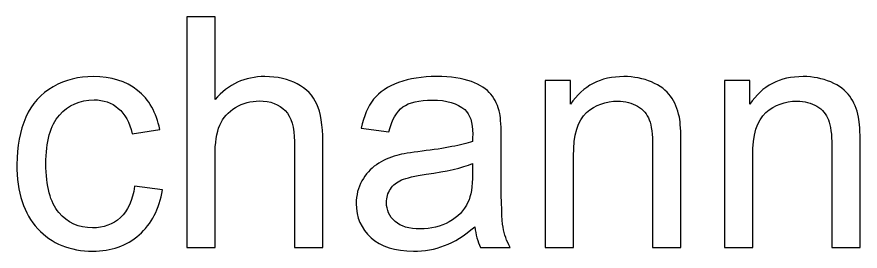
# Model space of a CAD drawing. Header units: centimetres. Extents: x -233 to -82, y 123 to 153.
# Drawn here: x -164.327 to -163.404, y 138.887 to 139.144 of the extents above; entities that cross this region are included whole.
import ezdxf

# ---------------------------------------------------------------- set-up
doc = ezdxf.new("R2010")
doc.units = ezdxf.units.CM
doc.header["$MEASUREMENT"] = 0
doc.layers.add('layer 1', color=7, linetype='Continuous')

msp = doc.modelspace()

# ---------------------------------------------------------------- linework, layer by layer
at = {"layer": 'layer 1'}
for points, knots in [([(-164.1409, 138.8913), (-164.1409, 138.8913), (-164.1409, 139.1438), (-164.1409, 139.1438), (-164.1409, 139.1438), (-164.1409, 139.1438), (-164.1099, 139.1438), (-164.1099, 139.1438), (-164.1099, 139.1438), (-164.1099, 139.1438), (-164.1099, 139.0532), (-164.1099, 139.0532), (-164.1099, 139.0532), (-164.0954, 139.07), (-164.0772, 139.0784), (-164.0552, 139.0784), (-164.0552, 139.0784), (-164.0416, 139.0784), (-164.0298, 139.0757), (-164.0198, 139.0704), (-164.0198, 139.0704), (-164.0099, 139.065), (-164.0027, 139.0576), (-163.9984, 139.0482), (-163.9984, 139.0482), (-163.9941, 139.0388), (-163.9919, 139.0251), (-163.9919, 139.0072), (-163.9919, 139.0072), (-163.9919, 139.0072), (-163.9919, 138.8913), (-163.9919, 138.8913), (-163.9919, 138.8913), (-163.9919, 138.8913), (-164.023, 138.8913), (-164.023, 138.8913), (-164.023, 138.8913), (-164.023, 138.8913), (-164.023, 139.0072), (-164.023, 139.0072), (-164.023, 139.0072), (-164.023, 139.0227), (-164.0263, 139.034), (-164.033, 139.0411), (-164.033, 139.0411), (-164.0397, 139.0482), (-164.0492, 139.0517), (-164.0615, 139.0517), (-164.0615, 139.0517), (-164.0707, 139.0517), (-164.0793, 139.0493), (-164.0874, 139.0446), (-164.0874, 139.0446), (-164.0955, 139.0398), (-164.1013, 139.0333), (-164.1047, 139.0252), (-164.1047, 139.0252), (-164.1082, 139.017), (-164.1099, 139.0057), (-164.1099, 138.9914), (-164.1099, 138.9914), (-164.1099, 138.9914), (-164.1099, 138.8913), (-164.1099, 138.8913), (-164.1099, 138.8913), (-164.1099, 138.8913), (-164.1409, 138.8913), (-164.1409, 138.8913)], [0, 0, 0, 0, 0.055556, 0.055556, 0.055556, 0.055556, 0.111111, 0.111111, 0.111111, 0.111111, 0.166667, 0.166667, 0.166667, 0.166667, 0.222222, 0.222222, 0.222222, 0.222222, 0.277778, 0.277778, 0.277778, 0.277778, 0.333333, 0.333333, 0.333333, 0.333333, 0.388889, 0.388889, 0.388889, 0.388889, 0.444444, 0.444444, 0.444444, 0.444444, 0.5, 0.5, 0.5, 0.5, 0.555556, 0.555556, 0.555556, 0.555556, 0.611111, 0.611111, 0.611111, 0.611111, 0.666667, 0.666667, 0.666667, 0.666667, 0.722222, 0.722222, 0.722222, 0.722222, 0.777778, 0.777778, 0.777778, 0.777778, 0.833333, 0.833333, 0.833333, 0.833333, 0.888889, 0.888889, 0.888889, 0.888889, 1, 1, 1, 1]), ([(-164.198, 138.9583), (-164.198, 138.9583), (-164.1675, 138.9543), (-164.1675, 138.9543), (-164.1675, 138.9543), (-164.1708, 138.9333), (-164.1793, 138.9169), (-164.193, 138.905), (-164.193, 138.905), (-164.2067, 138.8931), (-164.2236, 138.8872), (-164.2436, 138.8872), (-164.2436, 138.8872), (-164.2687, 138.8872), (-164.2888, 138.8954), (-164.304, 138.9118), (-164.304, 138.9118), (-164.3192, 138.9281), (-164.3268, 138.9516), (-164.3268, 138.9821), (-164.3268, 138.9821), (-164.3268, 139.0018), (-164.3235, 139.0191), (-164.317, 139.0339), (-164.317, 139.0339), (-164.3105, 139.0487), (-164.3005, 139.0598), (-164.2871, 139.0673), (-164.2871, 139.0673), (-164.2737, 139.0747), (-164.2591, 139.0784), (-164.2434, 139.0784), (-164.2434, 139.0784), (-164.2235, 139.0784), (-164.2073, 139.0734), (-164.1947, 139.0633), (-164.1947, 139.0633), (-164.1821, 139.0532), (-164.174, 139.039), (-164.1704, 139.0205), (-164.1704, 139.0205), (-164.1704, 139.0205), (-164.2006, 139.0158), (-164.2006, 139.0158), (-164.2006, 139.0158), (-164.2035, 139.0281), (-164.2085, 139.0374), (-164.2158, 139.0436), (-164.2158, 139.0436), (-164.2231, 139.0498), (-164.2319, 139.0529), (-164.2422, 139.0529), (-164.2422, 139.0529), (-164.2579, 139.0529), (-164.2706, 139.0473), (-164.2803, 139.0361), (-164.2803, 139.0361), (-164.2901, 139.0249), (-164.295, 139.0072), (-164.295, 138.9829), (-164.295, 138.9829), (-164.295, 138.9584), (-164.2903, 138.9405), (-164.2808, 138.9294), (-164.2808, 138.9294), (-164.2714, 138.9183), (-164.2591, 138.9127), (-164.244, 138.9127), (-164.244, 138.9127), (-164.2318, 138.9127), (-164.2216, 138.9164), (-164.2134, 138.9239), (-164.2134, 138.9239), (-164.2053, 138.9314), (-164.2001, 138.9428), (-164.198, 138.9583)], [0, 0, 0, 0, 0.05, 0.05, 0.05, 0.05, 0.1, 0.1, 0.1, 0.1, 0.15, 0.15, 0.15, 0.15, 0.2, 0.2, 0.2, 0.2, 0.25, 0.25, 0.25, 0.25, 0.3, 0.3, 0.3, 0.3, 0.35, 0.35, 0.35, 0.35, 0.4, 0.4, 0.4, 0.4, 0.45, 0.45, 0.45, 0.45, 0.5, 0.5, 0.5, 0.5, 0.55, 0.55, 0.55, 0.55, 0.6, 0.6, 0.6, 0.6, 0.65, 0.65, 0.65, 0.65, 0.7, 0.7, 0.7, 0.7, 0.75, 0.75, 0.75, 0.75, 0.8, 0.8, 0.8, 0.8, 0.85, 0.85, 0.85, 0.85, 0.9, 0.9, 0.9, 0.9, 1, 1, 1, 1]), ([(-163.8254, 138.9139), (-163.8369, 138.9041), (-163.8479, 138.8972), (-163.8585, 138.8932), (-163.8585, 138.8932), (-163.8692, 138.8892), (-163.8806, 138.8872), (-163.8927, 138.8872), (-163.8927, 138.8872), (-163.9128, 138.8872), (-163.9283, 138.8921), (-163.9391, 138.9019), (-163.9391, 138.9019), (-163.9499, 138.9117), (-163.9553, 138.9242), (-163.9553, 138.9395), (-163.9553, 138.9395), (-163.9553, 138.9485), (-163.9532, 138.9567), (-163.9491, 138.9641), (-163.9491, 138.9641), (-163.945, 138.9715), (-163.9397, 138.9774), (-163.9331, 138.9819), (-163.9331, 138.9819), (-163.9265, 138.9864), (-163.9191, 138.9898), (-163.9108, 138.9921), (-163.9108, 138.9921), (-163.9047, 138.9937), (-163.8956, 138.9952), (-163.8833, 138.9967), (-163.8833, 138.9967), (-163.8582, 138.9997), (-163.8398, 139.0033), (-163.828, 139.0074), (-163.828, 139.0074), (-163.8279, 139.0117), (-163.8278, 139.0144), (-163.8278, 139.0155), (-163.8278, 139.0155), (-163.8278, 139.0281), (-163.8307, 139.037), (-163.8366, 139.0422), (-163.8366, 139.0422), (-163.8445, 139.0492), (-163.8563, 139.0527), (-163.8719, 139.0527), (-163.8719, 139.0527), (-163.8865, 139.0527), (-163.8973, 139.0502), (-163.9042, 139.0451), (-163.9042, 139.0451), (-163.9111, 139.04), (-163.9163, 139.0309), (-163.9196, 139.0179), (-163.9196, 139.0179), (-163.9196, 139.0179), (-163.9499, 139.022), (-163.9499, 139.022), (-163.9499, 139.022), (-163.9472, 139.035), (-163.9426, 139.0455), (-163.9363, 139.0535), (-163.9363, 139.0535), (-163.93, 139.0614), (-163.9208, 139.0676), (-163.9089, 139.0719), (-163.9089, 139.0719), (-163.897, 139.0762), (-163.8831, 139.0784), (-163.8674, 139.0784), (-163.8674, 139.0784), (-163.8518, 139.0784), (-163.8391, 139.0766), (-163.8293, 139.0729), (-163.8293, 139.0729), (-163.8196, 139.0692), (-163.8124, 139.0645), (-163.8078, 139.059), (-163.8078, 139.059), (-163.8032, 139.0534), (-163.8, 139.0464), (-163.7982, 139.0379), (-163.7982, 139.0379), (-163.7971, 139.0326), (-163.7966, 139.0231), (-163.7966, 139.0093), (-163.7966, 139.0093), (-163.7966, 139.0093), (-163.7966, 138.968), (-163.7966, 138.968), (-163.7966, 138.968), (-163.7966, 138.9391), (-163.7959, 138.9209), (-163.7946, 138.9133), (-163.7946, 138.9133), (-163.7933, 138.9056), (-163.7907, 138.8983), (-163.7868, 138.8913), (-163.7868, 138.8913), (-163.7868, 138.8913), (-163.8192, 138.8913), (-163.8192, 138.8913), (-163.8192, 138.8913), (-163.8224, 138.8977), (-163.8245, 138.9052), (-163.8254, 138.9139)], [0, 0, 0, 0, 0.035714, 0.035714, 0.035714, 0.035714, 0.071429, 0.071429, 0.071429, 0.071429, 0.107143, 0.107143, 0.107143, 0.107143, 0.142857, 0.142857, 0.142857, 0.142857, 0.178571, 0.178571, 0.178571, 0.178571, 0.214286, 0.214286, 0.214286, 0.214286, 0.25, 0.25, 0.25, 0.25, 0.285714, 0.285714, 0.285714, 0.285714, 0.321429, 0.321429, 0.321429, 0.321429, 0.357143, 0.357143, 0.357143, 0.357143, 0.392857, 0.392857, 0.392857, 0.392857, 0.428571, 0.428571, 0.428571, 0.428571, 0.464286, 0.464286, 0.464286, 0.464286, 0.5, 0.5, 0.5, 0.5, 0.535714, 0.535714, 0.535714, 0.535714, 0.571429, 0.571429, 0.571429, 0.571429, 0.607143, 0.607143, 0.607143, 0.607143, 0.642857, 0.642857, 0.642857, 0.642857, 0.678571, 0.678571, 0.678571, 0.678571, 0.714286, 0.714286, 0.714286, 0.714286, 0.75, 0.75, 0.75, 0.75, 0.785714, 0.785714, 0.785714, 0.785714, 0.821429, 0.821429, 0.821429, 0.821429, 0.857143, 0.857143, 0.857143, 0.857143, 0.892857, 0.892857, 0.892857, 0.892857, 0.928571, 0.928571, 0.928571, 0.928571, 1, 1, 1, 1]), ([(-163.7485, 138.8913), (-163.7485, 138.8913), (-163.7485, 139.0742), (-163.7485, 139.0742), (-163.7485, 139.0742), (-163.7485, 139.0742), (-163.7206, 139.0742), (-163.7206, 139.0742), (-163.7206, 139.0742), (-163.7206, 139.0742), (-163.7206, 139.0482), (-163.7206, 139.0482), (-163.7206, 139.0482), (-163.7072, 139.0683), (-163.6878, 139.0784), (-163.6624, 139.0784), (-163.6624, 139.0784), (-163.6514, 139.0784), (-163.6413, 139.0764), (-163.632, 139.0725), (-163.632, 139.0725), (-163.6227, 139.0685), (-163.6158, 139.0633), (-163.6112, 139.0569), (-163.6112, 139.0569), (-163.6067, 139.0504), (-163.6035, 139.0428), (-163.6016, 139.0339), (-163.6016, 139.0339), (-163.6005, 139.0282), (-163.5999, 139.0181), (-163.5999, 139.0038), (-163.5999, 139.0038), (-163.5999, 139.0038), (-163.5999, 138.8913), (-163.5999, 138.8913), (-163.5999, 138.8913), (-163.5999, 138.8913), (-163.6309, 138.8913), (-163.6309, 138.8913), (-163.6309, 138.8913), (-163.6309, 138.8913), (-163.6309, 139.0026), (-163.6309, 139.0026), (-163.6309, 139.0026), (-163.6309, 139.0152), (-163.6321, 139.0246), (-163.6345, 139.0309), (-163.6345, 139.0309), (-163.6369, 139.0372), (-163.6412, 139.0422), (-163.6473, 139.0459), (-163.6473, 139.0459), (-163.6535, 139.0496), (-163.6607, 139.0515), (-163.669, 139.0515), (-163.669, 139.0515), (-163.6822, 139.0515), (-163.6936, 139.0473), (-163.7031, 139.0389), (-163.7031, 139.0389), (-163.7127, 139.0305), (-163.7175, 139.0146), (-163.7175, 138.9912), (-163.7175, 138.9912), (-163.7175, 138.9912), (-163.7175, 138.8913), (-163.7175, 138.8913), (-163.7175, 138.8913), (-163.7175, 138.8913), (-163.7485, 138.8913), (-163.7485, 138.8913)], [0, 0, 0, 0, 0.052632, 0.052632, 0.052632, 0.052632, 0.105263, 0.105263, 0.105263, 0.105263, 0.157895, 0.157895, 0.157895, 0.157895, 0.210526, 0.210526, 0.210526, 0.210526, 0.263158, 0.263158, 0.263158, 0.263158, 0.315789, 0.315789, 0.315789, 0.315789, 0.368421, 0.368421, 0.368421, 0.368421, 0.421053, 0.421053, 0.421053, 0.421053, 0.473684, 0.473684, 0.473684, 0.473684, 0.526316, 0.526316, 0.526316, 0.526316, 0.578947, 0.578947, 0.578947, 0.578947, 0.631579, 0.631579, 0.631579, 0.631579, 0.684211, 0.684211, 0.684211, 0.684211, 0.736842, 0.736842, 0.736842, 0.736842, 0.789474, 0.789474, 0.789474, 0.789474, 0.842105, 0.842105, 0.842105, 0.842105, 0.894737, 0.894737, 0.894737, 0.894737, 1, 1, 1, 1]), ([(-163.5523, 138.8913), (-163.5523, 138.8913), (-163.5523, 139.0742), (-163.5523, 139.0742), (-163.5523, 139.0742), (-163.5523, 139.0742), (-163.5244, 139.0742), (-163.5244, 139.0742), (-163.5244, 139.0742), (-163.5244, 139.0742), (-163.5244, 139.0482), (-163.5244, 139.0482), (-163.5244, 139.0482), (-163.511, 139.0683), (-163.4916, 139.0784), (-163.4662, 139.0784), (-163.4662, 139.0784), (-163.4552, 139.0784), (-163.4451, 139.0764), (-163.4358, 139.0725), (-163.4358, 139.0725), (-163.4265, 139.0685), (-163.4196, 139.0633), (-163.415, 139.0569), (-163.415, 139.0569), (-163.4105, 139.0504), (-163.4073, 139.0428), (-163.4054, 139.0339), (-163.4054, 139.0339), (-163.4043, 139.0282), (-163.4037, 139.0181), (-163.4037, 139.0038), (-163.4037, 139.0038), (-163.4037, 139.0038), (-163.4037, 138.8913), (-163.4037, 138.8913), (-163.4037, 138.8913), (-163.4037, 138.8913), (-163.4347, 138.8913), (-163.4347, 138.8913), (-163.4347, 138.8913), (-163.4347, 138.8913), (-163.4347, 139.0026), (-163.4347, 139.0026), (-163.4347, 139.0026), (-163.4347, 139.0152), (-163.4359, 139.0246), (-163.4383, 139.0309), (-163.4383, 139.0309), (-163.4407, 139.0372), (-163.445, 139.0422), (-163.4511, 139.0459), (-163.4511, 139.0459), (-163.4573, 139.0496), (-163.4645, 139.0515), (-163.4728, 139.0515), (-163.4728, 139.0515), (-163.486, 139.0515), (-163.4974, 139.0473), (-163.5069, 139.0389), (-163.5069, 139.0389), (-163.5165, 139.0305), (-163.5213, 139.0146), (-163.5213, 138.9912), (-163.5213, 138.9912), (-163.5213, 138.9912), (-163.5213, 138.8913), (-163.5213, 138.8913), (-163.5213, 138.8913), (-163.5213, 138.8913), (-163.5523, 138.8913), (-163.5523, 138.8913)], [0, 0, 0, 0, 0.052632, 0.052632, 0.052632, 0.052632, 0.105263, 0.105263, 0.105263, 0.105263, 0.157895, 0.157895, 0.157895, 0.157895, 0.210526, 0.210526, 0.210526, 0.210526, 0.263158, 0.263158, 0.263158, 0.263158, 0.315789, 0.315789, 0.315789, 0.315789, 0.368421, 0.368421, 0.368421, 0.368421, 0.421053, 0.421053, 0.421053, 0.421053, 0.473684, 0.473684, 0.473684, 0.473684, 0.526316, 0.526316, 0.526316, 0.526316, 0.578947, 0.578947, 0.578947, 0.578947, 0.631579, 0.631579, 0.631579, 0.631579, 0.684211, 0.684211, 0.684211, 0.684211, 0.736842, 0.736842, 0.736842, 0.736842, 0.789474, 0.789474, 0.789474, 0.789474, 0.842105, 0.842105, 0.842105, 0.842105, 0.894737, 0.894737, 0.894737, 0.894737, 1, 1, 1, 1]), ([(-163.828, 138.9831), (-163.8392, 138.9785), (-163.8561, 138.9746), (-163.8786, 138.9714), (-163.8786, 138.9714), (-163.8913, 138.9695), (-163.9003, 138.9675), (-163.9056, 138.9652), (-163.9056, 138.9652), (-163.9109, 138.9629), (-163.915, 138.9596), (-163.9179, 138.9552), (-163.9179, 138.9552), (-163.9208, 138.9507), (-163.9222, 138.9458), (-163.9222, 138.9404), (-163.9222, 138.9404), (-163.9222, 138.9321), (-163.9191, 138.9253), (-163.9128, 138.9198), (-163.9128, 138.9198), (-163.9065, 138.9143), (-163.8974, 138.9115), (-163.8853, 138.9115), (-163.8853, 138.9115), (-163.8734, 138.9115), (-163.8627, 138.9141), (-163.8534, 138.9193), (-163.8534, 138.9193), (-163.8441, 138.9245), (-163.8373, 138.9316), (-163.833, 138.9407), (-163.833, 138.9407), (-163.8297, 138.9477), (-163.828, 138.958), (-163.828, 138.9717), (-163.828, 138.9717), (-163.828, 138.9717), (-163.828, 138.9831), (-163.828, 138.9831)], [0, 0, 0, 0, 0.090909, 0.090909, 0.090909, 0.090909, 0.181818, 0.181818, 0.181818, 0.181818, 0.272727, 0.272727, 0.272727, 0.272727, 0.363636, 0.363636, 0.363636, 0.363636, 0.454545, 0.454545, 0.454545, 0.454545, 0.545455, 0.545455, 0.545455, 0.545455, 0.636364, 0.636364, 0.636364, 0.636364, 0.727273, 0.727273, 0.727273, 0.727273, 0.818182, 0.818182, 0.818182, 0.818182, 1, 1, 1, 1])]:
    msp.add_open_spline(points, degree=3, knots=knots, dxfattribs=at)

doc.saveas('drawing.dxf')
